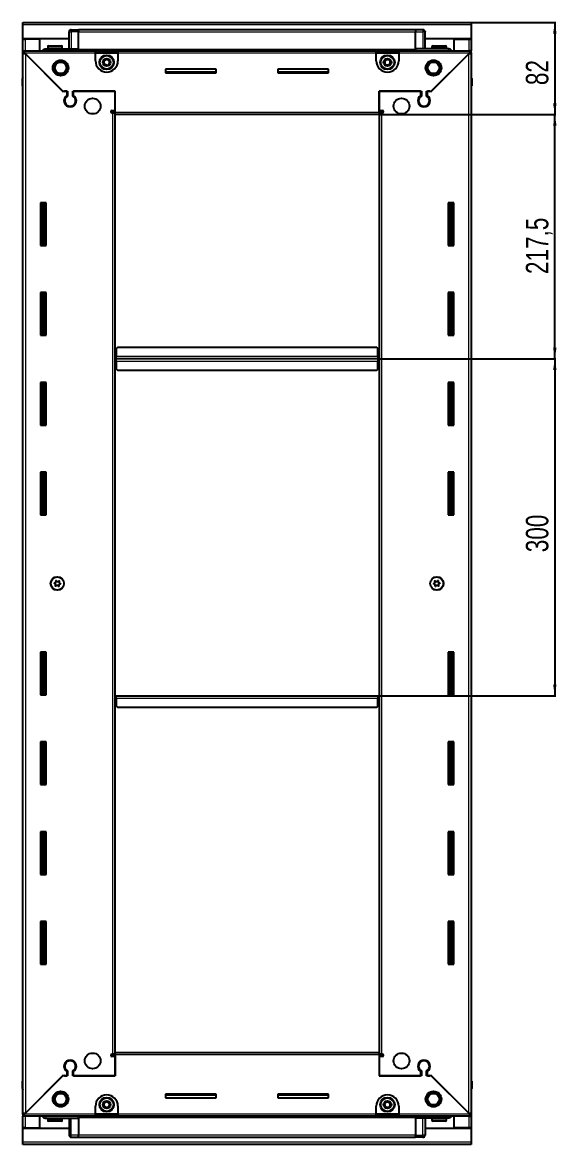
# Model space of a CAD drawing. Header units: millimetres. Extents: x 964 to 3495, y -1259 to 1339.
# Drawn here: x 3019 to 3495, y 194 to 1193 of the extents above; entities that cross this region are included whole.
import ezdxf

# ---------------------------------------------------------------- set-up
doc = ezdxf.new("R2010")
doc.units = ezdxf.units.MM
doc.layers.add('FORMAT', color=7, linetype='Continuous')
doc.styles.add('SLDTEXTSTYLE0', font='TXT', dxfattribs={"width": 0.75})
doc.dimstyles.new('SLDDIMSTYLE0', dxfattribs={"dimtxt": 20, "dimasz": 10, "dimexe": 0, "dimexo": 0.0625, "dimgap": 5, "dimtad": 2, "dimdec": 1, "dimrnd": 1e-09, "dimzin": 12, "dimdsep": 46, "dimtxsty": 'SLDTEXTSTYLE0', "dimsah": 1, "dimcen": 0.09, "dimadec": 0, "dimazin": 3, "dimtfac": 1, "dimtofl": 0, "dimtmove": 0, "dimatfit": 3, "dimfxl": 0, "dimfrac": 2, "dimtolj": 1, "dimtzin": 12, "dimarcsym": 0})

# ---------------------------------------------------------------- blocks, each defined once
blk = doc.blocks.new('_D_6')
at = {"layer": 'FORMAT'}
for p, q in [((3418.5, 1193.07), (3494, 1193.07)), ((3493, 1193.07), (3493, 1111.07)), ((3336.5, 1111.07), (3494, 1111.07))]:
    blk.add_line(p, q, dxfattribs=at)
for points in [[(3493, 1193.07), (3491.46, 1183.07), (3494.53, 1183.07)], [(3493, 1111.07), (3494.53, 1121.07), (3491.46, 1121.07)]]:
    blk.add_solid(points, dxfattribs=at)
at = {"layer": 'FORMAT', "insert": (3467.21, 1137.29), "char_height": 20, "attachment_point": 1, "rotation": 90, "style": 'SLDTEXTSTYLE0'}
blk.add_mtext('82', dxfattribs=at)
blk = doc.blocks.new('_D_7')
at = {"layer": 'FORMAT'}
for p, q in [((3336.5, 1111.07), (3494, 1111.07)), ((3493, 893.57), (3493, 1111.07)), ((3335.5, 893.57), (3494, 893.57))]:
    blk.add_line(p, q, dxfattribs=at)
for points in [[(3493, 1111.07), (3491.46, 1101.07), (3494.53, 1101.07)], [(3493, 893.57), (3494.53, 903.57), (3491.46, 903.57)]]:
    blk.add_solid(points, dxfattribs=at)
at = {"layer": 'FORMAT', "insert": (3467.21, 969.07), "char_height": 20, "attachment_point": 1, "rotation": 90, "style": 'SLDTEXTSTYLE0'}
blk.add_mtext('217,5', dxfattribs=at)
blk = doc.blocks.new('_D_8')
at = {"layer": 'FORMAT'}
for p, q in [((3335.5, 893.57), (3494, 893.57)), ((3493, 893.57), (3493, 593.57)), ((3335.5, 593.57), (3494, 593.57))]:
    blk.add_line(p, q, dxfattribs=at)
for points in [[(3493, 893.57), (3491.46, 883.57), (3494.53, 883.57)], [(3493, 593.57), (3494.53, 603.57), (3491.46, 603.57)]]:
    blk.add_solid(points, dxfattribs=at)
at = {"layer": 'FORMAT', "insert": (3467.21, 721.4), "char_height": 20, "attachment_point": 1, "rotation": 90, "style": 'SLDTEXTSTYLE0'}
blk.add_mtext('300', dxfattribs=at)

msp = doc.modelspace()

# ---------------------------------------------------------------- linework, layer by layer
at = {"color": 7, "linetype": 'Continuous', "lineweight": 25}
for p, q in [((3019.49, 1193.07), (3418.49, 1193.07)), ((3019.49, 1190.97), (3019.49, 1193.07)), ((3019.49, 1178.57), (3019.49, 1190.97)), ((3418.49, 1193.07), (3418.49, 1190.97)), ((3418.49, 1190.97), (3418.49, 1178.57)), ((3060.49, 1169.57), (3060.49, 1184.57)), ((3061.17, 1186.07), (3061.17, 1186.07)), ((3062.49, 1186.57), (3068.99, 1186.57)), ((3062.49, 1186.57), (3068.99, 1186.57)), ((3068.99, 1186.57), (3068.99, 1186.57)), ((3068.99, 1186.57), (3068.99, 1186.57)), ((3068.99, 1186.57), (3068.99, 1184.57)), ((3368.99, 1186.42), (3068.99, 1186.42)), ((3068.99, 1169.57), (3068.99, 1184.57)), ((3368.99, 1186.57), (3368.99, 1186.57)), ((3375.49, 1186.57), (3368.99, 1186.57)), ((3375.49, 1186.57), (3368.99, 1186.57)), ((3368.99, 1186.57), (3368.99, 1184.57)), ((3368.99, 1169.57), (3368.99, 1184.57)), ((3377.49, 1184.57), (3377.49, 1184.57)), ((3377.49, 1169.57), (3377.49, 1184.57)), ((3060.49, 1178.57), (3019.49, 1178.57)), ((3019.49, 1178.07), (3019.49, 1178.57)), ((3019.49, 1167.82), (3019.49, 1178.07)), ((3019.49, 1178.07), (3021.59, 1178.07)), ((3020.99, 1178.07), (3020.99, 1178.57)), ((3034.49, 1178.07), (3021.59, 1178.07)), ((3034.49, 1167.82), (3034.49, 1178.07)), ((3039.99, 1169.57), (3068.99, 1169.57)), ((3041.49, 1171.47), (3041.49, 1169.57)), ((3042.29, 1172.27), (3053.69, 1172.27)), ((3054.49, 1169.57), (3054.49, 1171.47)), ((3068.99, 1169.57), (3068.99, 1169.07)), ((3397.99, 1169.57), (3368.99, 1169.57)), ((3368.99, 1169.57), (3368.99, 1169.07)), ((3418.49, 1178.57), (3377.49, 1178.57)), ((3383.49, 1171.47), (3383.49, 1169.57)), ((3384.29, 1172.27), (3395.69, 1172.27)), ((3396.49, 1169.57), (3396.49, 1171.47)), ((3403.49, 1178.07), (3416.39, 1178.07)), ((3403.49, 1167.82), (3403.49, 1178.07)), ((3416.39, 1178.07), (3418.49, 1178.07)), ((3416.99, 1178.07), (3416.99, 1178.57)), ((3418.49, 1178.07), (3418.49, 1178.57)), ((3418.49, 1178.07), (3418.49, 1167.82)), ((3019.49, 1166.32), (3019.49, 1167.82)), ((3019.49, 1167.82), (3020.49, 1167.82)), ((3019.49, 1165.82), (3019.49, 1166.32)), ((3019.49, 1166.32), (3020.49, 1166.32)), ((3019.49, 221.32), (3019.49, 1165.82)), ((3020.99, 1165.82), (3019.49, 1165.82)), ((3020.49, 1167.82), (3083.99, 1167.82)), ((3020.49, 1166.32), (3020.49, 1167.82)), ((3021.09, 1165.72), (3054.99, 1131.82)), ((3055.69, 1131.12), (3021.59, 1165.22)), ((3068.99, 1168.42), (3368.99, 1168.42)), ((3083.99, 1165.72), (3083.99, 1167.82)), ((3083.99, 1167.82), (3103.99, 1167.82)), ((3083.99, 1166.32), (3103.99, 1166.32)), ((3083.99, 1158.82), (3083.99, 1165.72)), ((3103.99, 1167.82), (3333.99, 1167.82)), ((3103.99, 1167.82), (3103.99, 1165.72)), ((3103.99, 1165.72), (3103.99, 1158.82)), ((3333.99, 1165.72), (3333.99, 1167.82)), ((3333.99, 1167.82), (3353.99, 1167.82)), ((3333.99, 1166.32), (3353.99, 1166.32)), ((3333.99, 1158.82), (3333.99, 1165.72)), ((3353.99, 1167.82), (3417.49, 1167.82)), ((3353.99, 1167.82), (3353.99, 1165.72)), ((3353.99, 1165.72), (3353.99, 1158.82)), ((3416.39, 1165.22), (3382.29, 1131.12)), ((3382.99, 1131.82), (3416.89, 1165.72)), ((3416.99, 1165.82), (3418.49, 1165.82)), ((3417.49, 1166.32), (3417.49, 1167.82)), ((3417.49, 1167.82), (3418.49, 1167.82)), ((3417.49, 1166.32), (3418.49, 1166.32)), ((3418.49, 1166.32), (3418.49, 1167.82)), ((3418.49, 1166.32), (3418.49, 1165.82)), ((3418.49, 1165.82), (3418.49, 221.32)), ((3191.49, 1151.57), (3146.49, 1151.57)), ((3146.49, 1151.57), (3146.49, 1148.07)), ((3191.49, 1148.07), (3191.49, 1151.57)), ((3291.49, 1151.57), (3246.49, 1151.57)), ((3246.49, 1151.57), (3246.49, 1148.07)), ((3291.49, 1148.07), (3291.49, 1151.57)), ((3018.99, 1143.07), (3018.99, 1136.57)), ((3018.99, 1136.57), (3018.99, 1143.07)), ((3191.49, 1148.82), (3146.49, 1148.82)), ((3146.49, 1148.07), (3191.49, 1148.07)), ((3291.49, 1148.82), (3246.49, 1148.82)), ((3246.49, 1148.07), (3291.49, 1148.07)), ((3418.5, 1144.39), (3418.5, 1144.39)), ((3418.99, 1136.57), (3418.99, 1143.07)), ((3419, 1143.07), (3419, 1136.57)), ((3018.99, 1136.57), (3018.99, 1136.57)), ((3019.49, 1136.57), (3018.99, 1136.57)), ((3019.14, 1136.57), (3019.14, 250.57)), ((3054.99, 1131.82), (3059.19, 1131.82)), ((3056.39, 1131.82), (3055.69, 1131.12)), ((3058.49, 1131.82), (3056.39, 1131.82)), ((3058.49, 1131.82), (3058.49, 1127.93)), ((3059.19, 1131.82), (3059.19, 1127.53)), ((3063.79, 1131.82), (3101.49, 1131.82)), ((3063.79, 1127.53), (3063.79, 1131.82)), ((3064.49, 1127.93), (3064.49, 1131.82)), ((3101.49, 1131.82), (3064.49, 1131.82)), ((3101.49, 1113.17), (3101.49, 1131.82)), ((3101.49, 1114.57), (3101.49, 1131.82)), ((3336.49, 1131.82), (3374.19, 1131.82)), ((3336.49, 1113.17), (3336.49, 1131.82)), ((3336.49, 1131.82), (3336.49, 1114.57)), ((3373.49, 1131.82), (3336.49, 1131.82)), ((3373.49, 1131.82), (3373.49, 1127.93)), ((3374.19, 1131.82), (3374.19, 1127.53)), ((3378.79, 1131.82), (3382.99, 1131.82)), ((3378.79, 1127.53), (3378.79, 1131.82)), ((3381.59, 1131.82), (3379.49, 1131.82)), ((3379.49, 1127.93), (3379.49, 1131.82)), ((3382.29, 1131.12), (3381.59, 1131.82)), ((3418.49, 1136.57), (3418.99, 1136.57)), ((3418.84, 250.57), (3418.84, 1136.57)), ((3419, 1136.57), (3418.99, 1136.57)), ((3418.99, 1136.57), (3418.99, 1136.57)), ((3059.49, 1118.96), (3059.49, 1118.2)), ((3378.49, 1118.96), (3378.49, 1118.2)), ((3098.64, 1114.57), (3101.49, 1114.57)), ((3099.39, 1112.57), (3098.64, 1112.57)), ((3099.39, 1112.57), (3101.49, 1112.57)), ((3101.49, 1113.57), (3099.49, 1113.57)), ((3099.49, 1113.57), (3099.49, 1112.57)), ((3101.49, 1111.07), (3101.49, 1113.17)), ((3336.49, 1111.07), (3101.49, 1111.07)), ((3101.49, 276.07), (3101.49, 1111.07)), ((3336.49, 1114.57), (3339.34, 1114.57)), ((3338.49, 1113.57), (3336.49, 1113.57)), ((3336.49, 1113.17), (3336.49, 1111.07)), ((3336.49, 1112.57), (3338.59, 1112.57)), ((3336.49, 1111.07), (3336.49, 276.07)), ((3338.49, 1112.57), (3338.49, 1113.57)), ((3339.34, 1112.57), (3338.59, 1112.57)), ((3039.99, 1032.57), (3034.99, 1032.57)), ((3034.99, 1032.57), (3034.99, 994.57)), ((3037.14, 994.57), (3037.14, 1032.57)), ((3038.94, 994.57), (3038.94, 1032.57)), ((3038.97, 994.57), (3038.97, 1032.57)), ((3039.99, 994.57), (3039.99, 1032.57)), ((3397.99, 1032.57), (3397.99, 994.57)), ((3402.99, 1032.57), (3397.99, 1032.57)), ((3399.02, 1032.57), (3399.02, 994.57)), ((3399.05, 1032.57), (3399.05, 994.57)), ((3400.84, 1032.57), (3400.84, 994.57)), ((3402.99, 994.57), (3402.99, 1032.57)), ((3034.99, 994.57), (3039.99, 994.57)), ((3397.99, 994.57), (3402.99, 994.57)), ((3039.99, 952.57), (3034.99, 952.57)), ((3034.99, 952.57), (3034.99, 914.57)), ((3037.14, 914.57), (3037.14, 952.57)), ((3038.94, 914.57), (3038.94, 952.57)), ((3038.97, 914.57), (3038.97, 952.57)), ((3039.99, 914.57), (3039.99, 952.57)), ((3397.99, 952.57), (3397.99, 914.57)), ((3402.99, 952.57), (3397.99, 952.57)), ((3399.02, 952.57), (3399.02, 914.57)), ((3399.05, 952.57), (3399.05, 914.57)), ((3400.84, 952.57), (3400.84, 914.57)), ((3402.99, 914.57), (3402.99, 952.57)), ((3034.99, 914.57), (3039.99, 914.57)), ((3397.99, 914.57), (3402.99, 914.57)), ((3103.49, 903.57), (3102.49, 902.57)), ((3102.49, 902.57), (3102.49, 895.67)), ((3334.49, 903.57), (3103.49, 903.57)), ((3335.49, 902.57), (3334.49, 903.57)), ((3335.49, 895.67), (3335.49, 902.57)), ((3102.24, 893.57), (3101.49, 893.57)), ((3102.49, 896.42), (3102.24, 896.42)), ((3102.24, 896.42), (3102.24, 893.57)), ((3102.24, 893.57), (3102.24, 890.72)), ((3102.24, 890.72), (3102.49, 890.72)), ((3102.49, 893.57), (3102.49, 895.67)), ((3102.49, 891.47), (3102.49, 893.57)), ((3335.49, 893.57), (3102.49, 893.57)), ((3102.49, 891.47), (3102.49, 884.57)), ((3335.74, 896.42), (3335.49, 896.42)), ((3335.49, 895.67), (3335.49, 893.57)), ((3335.49, 893.57), (3335.49, 891.47)), ((3335.49, 884.57), (3335.49, 891.47)), ((3335.49, 890.72), (3335.74, 890.72)), ((3335.74, 893.57), (3335.74, 896.42)), ((3335.74, 890.72), (3335.74, 893.57)), ((3336.49, 893.57), (3335.74, 893.57)), ((3102.49, 884.57), (3103.49, 883.57)), ((3103.49, 883.57), (3334.49, 883.57)), ((3334.49, 883.57), (3335.49, 884.57)), ((3039.99, 872.57), (3034.99, 872.57)), ((3034.99, 872.57), (3034.99, 834.57)), ((3037.14, 834.57), (3037.14, 872.57)), ((3038.94, 834.57), (3038.94, 872.57)), ((3038.97, 834.57), (3038.97, 872.57)), ((3039.99, 834.57), (3039.99, 872.57)), ((3397.99, 872.57), (3397.99, 834.57)), ((3402.99, 872.57), (3397.99, 872.57)), ((3399.02, 872.57), (3399.02, 834.57)), ((3399.05, 872.57), (3399.05, 834.57)), ((3400.84, 872.57), (3400.84, 834.57)), ((3402.99, 834.57), (3402.99, 872.57)), ((3034.99, 834.57), (3039.99, 834.57)), ((3397.99, 834.57), (3402.99, 834.57)), ((3039.99, 792.57), (3034.99, 792.57)), ((3034.99, 792.57), (3034.99, 754.57)), ((3037.14, 754.57), (3037.14, 792.57)), ((3038.94, 754.57), (3038.94, 792.57)), ((3038.97, 754.57), (3038.97, 792.57)), ((3039.99, 754.57), (3039.99, 792.57)), ((3397.99, 792.57), (3397.99, 754.57)), ((3402.99, 792.57), (3397.99, 792.57)), ((3399.02, 792.57), (3399.02, 754.57)), ((3399.05, 792.57), (3399.05, 754.57)), ((3400.84, 792.57), (3400.84, 754.57)), ((3402.99, 754.57), (3402.99, 792.57)), ((3034.99, 754.57), (3039.99, 754.57)), ((3397.99, 754.57), (3402.99, 754.57)), ((3039.99, 632.57), (3034.99, 632.57)), ((3034.99, 632.57), (3034.99, 594.57)), ((3037.14, 594.57), (3037.14, 632.57)), ((3038.94, 594.57), (3038.94, 632.57)), ((3038.97, 594.57), (3038.97, 632.57)), ((3039.99, 594.57), (3039.99, 632.57)), ((3397.99, 632.57), (3397.99, 594.57)), ((3402.99, 632.57), (3397.99, 632.57)), ((3399.02, 632.57), (3399.02, 594.57)), ((3399.05, 632.57), (3399.05, 594.57)), ((3400.84, 632.57), (3400.84, 594.57)), ((3402.99, 594.57), (3402.99, 632.57)), ((3034.99, 594.57), (3039.99, 594.57)), ((3101.49, 593.57), (3102.24, 593.57)), ((3102.24, 593.57), (3102.24, 590.72)), ((3102.24, 590.72), (3102.49, 590.72)), ((3102.49, 591.47), (3102.49, 593.57)), ((3102.49, 593.57), (3335.49, 593.57)), ((3102.49, 591.47), (3102.49, 584.57)), ((3335.49, 593.57), (3335.49, 591.47)), ((3335.49, 584.57), (3335.49, 591.47)), ((3335.49, 590.72), (3335.74, 590.72)), ((3335.74, 590.72), (3335.74, 593.57)), ((3335.74, 593.57), (3336.49, 593.57)), ((3397.99, 594.57), (3402.99, 594.57)), ((3102.49, 584.57), (3103.49, 583.57)), ((3103.49, 583.57), (3334.49, 583.57)), ((3334.49, 583.57), (3335.49, 584.57)), ((3039.99, 552.57), (3034.99, 552.57)), ((3034.99, 552.57), (3034.99, 514.57)), ((3037.14, 514.57), (3037.14, 552.57)), ((3038.94, 514.57), (3038.94, 552.57)), ((3038.97, 514.57), (3038.97, 552.57)), ((3039.99, 514.57), (3039.99, 552.57)), ((3397.99, 552.57), (3397.99, 514.57)), ((3402.99, 552.57), (3397.99, 552.57)), ((3399.02, 552.57), (3399.02, 514.57)), ((3399.05, 552.57), (3399.05, 514.57)), ((3400.84, 552.57), (3400.84, 514.57)), ((3402.99, 514.57), (3402.99, 552.57)), ((3034.99, 514.57), (3039.99, 514.57)), ((3397.99, 514.57), (3402.99, 514.57)), ((3039.99, 472.57), (3034.99, 472.57)), ((3034.99, 472.57), (3034.99, 434.57)), ((3037.14, 434.57), (3037.14, 472.57)), ((3038.94, 434.57), (3038.94, 472.57)), ((3038.97, 434.57), (3038.97, 472.57)), ((3039.99, 434.57), (3039.99, 472.57)), ((3397.99, 472.57), (3397.99, 434.57)), ((3402.99, 472.57), (3397.99, 472.57)), ((3399.02, 472.57), (3399.02, 434.57)), ((3399.05, 472.57), (3399.05, 434.57)), ((3400.84, 472.57), (3400.84, 434.57)), ((3402.99, 434.57), (3402.99, 472.57)), ((3034.99, 434.57), (3039.99, 434.57)), ((3397.99, 434.57), (3402.99, 434.57)), ((3039.99, 392.57), (3034.99, 392.57)), ((3034.99, 392.57), (3034.99, 354.57)), ((3037.14, 354.57), (3037.14, 392.57)), ((3038.94, 354.57), (3038.94, 392.57)), ((3038.97, 354.57), (3038.97, 392.57)), ((3039.99, 354.57), (3039.99, 392.57)), ((3397.99, 392.57), (3397.99, 354.57)), ((3402.99, 392.57), (3397.99, 392.57)), ((3399.02, 392.57), (3399.02, 354.57)), ((3399.05, 392.57), (3399.05, 354.57)), ((3400.84, 392.57), (3400.84, 354.57)), ((3402.99, 354.57), (3402.99, 392.57)), ((3034.99, 354.57), (3039.99, 354.57)), ((3397.99, 354.57), (3402.99, 354.57)), ((3098.64, 274.57), (3099.39, 274.57)), ((3101.49, 272.57), (3098.64, 272.57)), ((3101.49, 274.57), (3099.39, 274.57)), ((3099.49, 274.57), (3099.49, 273.57)), ((3099.49, 273.57), (3101.49, 273.57)), ((3101.49, 273.97), (3101.49, 276.07)), ((3101.49, 276.07), (3336.49, 276.07)), ((3101.49, 273.97), (3101.49, 255.32)), ((3101.49, 255.32), (3101.49, 272.57)), ((3336.49, 276.07), (3336.49, 273.97)), ((3338.59, 274.57), (3336.49, 274.57)), ((3336.49, 273.97), (3336.49, 255.32)), ((3336.49, 273.57), (3338.49, 273.57)), ((3336.49, 272.57), (3336.49, 255.32)), ((3339.34, 272.57), (3336.49, 272.57)), ((3338.49, 273.57), (3338.49, 274.57)), ((3338.59, 274.57), (3339.34, 274.57)), ((3059.49, 268.94), (3059.49, 268.18)), ((3378.49, 268.94), (3378.49, 268.18)), ((3018.99, 244.07), (3018.99, 250.57)), ((3018.99, 250.57), (3018.99, 250.57)), ((3018.99, 250.57), (3018.99, 250.57)), ((3018.99, 250.57), (3018.99, 244.07)), ((3019.49, 250.57), (3018.99, 250.57)), ((3054.99, 255.32), (3021.09, 221.42)), ((3021.59, 221.92), (3055.69, 256.02)), ((3059.19, 255.32), (3054.99, 255.32)), ((3055.69, 256.02), (3056.39, 255.32)), ((3056.39, 255.32), (3058.49, 255.32)), ((3058.49, 259.21), (3058.49, 255.32)), ((3059.19, 259.61), (3059.19, 255.32)), ((3063.79, 255.32), (3063.79, 259.61)), ((3101.49, 255.32), (3063.79, 255.32)), ((3064.49, 255.32), (3064.49, 259.21)), ((3064.49, 255.32), (3101.49, 255.32)), ((3374.19, 255.32), (3336.49, 255.32)), ((3336.49, 255.32), (3373.49, 255.32)), ((3373.49, 259.21), (3373.49, 255.32)), ((3374.19, 259.61), (3374.19, 255.32)), ((3378.79, 255.32), (3378.79, 259.61)), ((3382.99, 255.32), (3378.79, 255.32)), ((3379.49, 255.32), (3379.49, 259.21)), ((3379.49, 255.32), (3381.59, 255.32)), ((3381.59, 255.32), (3382.29, 256.02)), ((3382.29, 256.02), (3416.39, 221.92)), ((3416.89, 221.42), (3382.99, 255.32)), ((3418.49, 250.57), (3418.99, 250.57)), ((3419, 250.57), (3418.99, 250.57)), ((3418.99, 250.57), (3418.99, 244.07)), ((3419, 244.07), (3419, 250.57)), ((3019.49, 242.75), (3019.49, 242.75)), ((3191.49, 239.07), (3146.49, 239.07)), ((3146.49, 239.07), (3146.49, 235.57)), ((3146.49, 238.32), (3191.49, 238.32)), ((3146.49, 235.57), (3191.49, 235.57)), ((3191.49, 235.57), (3191.49, 239.07)), ((3291.49, 239.07), (3246.49, 239.07)), ((3246.49, 239.07), (3246.49, 235.57)), ((3246.49, 238.32), (3291.49, 238.32)), ((3246.49, 235.57), (3291.49, 235.57)), ((3291.49, 235.57), (3291.49, 239.07)), ((3019.49, 220.82), (3019.49, 221.32)), ((3020.99, 221.32), (3019.49, 221.32)), ((3019.49, 220.82), (3019.49, 219.32)), ((3020.49, 220.82), (3019.49, 220.82)), ((3020.49, 220.82), (3020.49, 219.32)), ((3083.99, 221.42), (3083.99, 228.32)), ((3083.99, 219.32), (3083.99, 221.42)), ((3103.99, 220.82), (3083.99, 220.82)), ((3103.99, 228.32), (3103.99, 221.42)), ((3103.99, 221.42), (3103.99, 219.32)), ((3333.99, 221.42), (3333.99, 228.32)), ((3333.99, 219.32), (3333.99, 221.42)), ((3353.99, 220.82), (3333.99, 220.82)), ((3353.99, 228.32), (3353.99, 221.42)), ((3353.99, 221.42), (3353.99, 219.32)), ((3416.99, 221.32), (3418.49, 221.32)), ((3417.49, 220.82), (3417.49, 219.32)), ((3418.49, 220.82), (3417.49, 220.82)), ((3418.49, 221.32), (3418.49, 220.82)), ((3418.49, 220.82), (3418.49, 219.32)), ((3019.49, 209.07), (3019.49, 219.32)), ((3020.49, 219.32), (3019.49, 219.32)), ((3083.99, 219.32), (3020.49, 219.32)), ((3034.49, 209.07), (3034.49, 219.32)), ((3039.99, 217.57), (3068.99, 217.57)), ((3041.49, 217.57), (3041.49, 215.67)), ((3046.07, 214.87), (3042.29, 214.87)), ((3053.69, 214.87), (3046.07, 214.87)), ((3054.49, 215.67), (3054.49, 217.57)), ((3060.49, 217.57), (3060.49, 202.57)), ((3368.99, 218.72), (3068.99, 218.72)), ((3068.99, 217.57), (3068.99, 218.07)), ((3068.99, 217.57), (3068.99, 202.57)), ((3103.99, 219.32), (3083.99, 219.32)), ((3333.99, 219.32), (3103.99, 219.32)), ((3353.99, 219.32), (3333.99, 219.32)), ((3417.49, 219.32), (3353.99, 219.32)), ((3368.99, 217.57), (3368.99, 218.07)), ((3397.99, 217.57), (3368.99, 217.57)), ((3368.99, 217.57), (3368.99, 202.57)), ((3377.49, 217.57), (3377.49, 202.57)), ((3383.49, 217.57), (3383.49, 215.67)), ((3391.29, 214.87), (3384.29, 214.87)), ((3395.69, 214.87), (3391.29, 214.87)), ((3396.49, 215.67), (3396.49, 217.57)), ((3403.49, 209.07), (3403.49, 219.32)), ((3418.49, 219.32), (3417.49, 219.32)), ((3418.49, 219.32), (3418.49, 209.07)), ((3021.59, 209.07), (3019.49, 209.07)), ((3019.49, 208.57), (3019.49, 209.07)), ((3019.49, 196.17), (3019.49, 208.57)), ((3019.49, 208.57), (3060.49, 208.57)), ((3020.99, 208.57), (3020.99, 209.07)), ((3021.59, 209.07), (3034.49, 209.07)), ((3060.49, 202.57), (3060.49, 202.57)), ((3062.49, 200.57), (3068.99, 200.57)), ((3062.49, 200.57), (3068.99, 200.57)), ((3068.99, 200.57), (3068.99, 202.57)), ((3068.99, 200.72), (3368.99, 200.72)), ((3068.99, 200.57), (3068.99, 200.57)), ((3368.99, 200.57), (3368.99, 202.57)), ((3375.49, 200.57), (3368.99, 200.57)), ((3368.99, 200.57), (3368.99, 200.57)), ((3368.99, 200.57), (3369, 200.57)), ((3375.49, 200.57), (3368.99, 200.57)), ((3376.82, 201.07), (3376.82, 201.07)), ((3377.49, 208.57), (3418.49, 208.57)), ((3416.39, 209.07), (3403.49, 209.07)), ((3418.49, 209.07), (3416.39, 209.07)), ((3416.99, 208.57), (3416.99, 209.07)), ((3418.49, 208.57), (3418.49, 209.07)), ((3418.49, 208.57), (3418.49, 196.17)), ((3019.49, 194.07), (3019.49, 196.17)), ((3418.49, 194.07), (3019.49, 194.07)), ((3418.49, 196.17), (3418.49, 194.07))]:
    msp.add_line(p, q, dxfattribs=at)
at = {"color": 8, "linetype": 'Continuous', "lineweight": 18}
for p, q in [((3418.49, 1190.97), (3019.49, 1190.97)), ((3060.49, 1184.57), (3062.49, 1184.57)), ((3062.49, 1186.57), (3062.49, 1184.57)), ((3062.49, 1184.57), (3062.49, 1169.57)), ((3068.99, 1184.57), (3062.49, 1184.57)), ((3368.99, 1184.42), (3068.99, 1184.42)), ((3368.99, 1184.57), (3375.49, 1184.57)), ((3375.49, 1186.57), (3375.49, 1184.57)), ((3377.49, 1184.57), (3375.49, 1184.57)), ((3375.49, 1184.57), (3375.49, 1169.57)), ((3021.59, 1178.07), (3021.59, 1178.57)), ((3021.59, 1167.82), (3021.59, 1178.07)), ((3041.49, 1171.47), (3054.49, 1171.47)), ((3368.99, 1169.07), (3068.99, 1169.07)), ((3383.49, 1171.47), (3396.49, 1171.47)), ((3416.39, 1178.57), (3416.39, 1178.07)), ((3416.39, 1178.07), (3416.39, 1167.82)), ((3083.99, 1165.72), (3021.09, 1165.72)), ((3021.59, 1165.22), (3021.59, 221.92)), ((3368.99, 1167.84), (3068.99, 1167.84)), ((3083.99, 1165.72), (3103.99, 1165.72)), ((3333.99, 1165.72), (3103.99, 1165.72)), ((3333.99, 1165.72), (3353.99, 1165.72)), ((3416.89, 1165.72), (3353.99, 1165.72)), ((3416.39, 221.92), (3416.39, 1165.22)), ((3019.49, 1143.07), (3018.99, 1143.07)), ((3418.49, 1143.07), (3418.99, 1143.07)), ((3099.39, 274.57), (3099.39, 1112.57)), ((3101.49, 1113.17), (3336.49, 1113.17)), ((3338.59, 1112.57), (3338.59, 274.57)), ((3036.49, 1032.57), (3036.49, 994.57)), ((3037.73, 1032.57), (3037.73, 994.57)), ((3400.26, 994.57), (3400.26, 1032.57)), ((3401.49, 994.57), (3401.49, 1032.57)), ((3036.49, 952.57), (3036.49, 914.57)), ((3037.73, 952.57), (3037.73, 914.57)), ((3400.26, 914.57), (3400.26, 952.57)), ((3401.49, 914.57), (3401.49, 952.57)), ((3335.49, 895.67), (3102.49, 895.67)), ((3102.49, 891.47), (3335.49, 891.47)), ((3036.49, 872.57), (3036.49, 834.57)), ((3037.73, 872.57), (3037.73, 834.57)), ((3400.26, 834.57), (3400.26, 872.57)), ((3401.49, 834.57), (3401.49, 872.57)), ((3036.49, 792.57), (3036.49, 754.57)), ((3037.73, 792.57), (3037.73, 754.57)), ((3400.26, 754.57), (3400.26, 792.57)), ((3401.49, 754.57), (3401.49, 792.57)), ((3036.49, 632.57), (3036.49, 594.57)), ((3037.73, 632.57), (3037.73, 594.57)), ((3400.26, 594.57), (3400.26, 632.57)), ((3401.49, 594.57), (3401.49, 632.57)), ((3102.49, 591.47), (3335.49, 591.47)), ((3036.49, 552.57), (3036.49, 514.57)), ((3037.73, 552.57), (3037.73, 514.57)), ((3400.26, 514.57), (3400.26, 552.57)), ((3401.49, 514.57), (3401.49, 552.57)), ((3036.49, 472.57), (3036.49, 434.57)), ((3037.73, 472.57), (3037.73, 434.57)), ((3400.26, 434.57), (3400.26, 472.57)), ((3401.49, 434.57), (3401.49, 472.57)), ((3036.49, 392.57), (3036.49, 354.57)), ((3037.73, 392.57), (3037.73, 354.57)), ((3400.26, 354.57), (3400.26, 392.57)), ((3401.49, 354.57), (3401.49, 392.57)), ((3336.49, 273.97), (3101.49, 273.97)), ((3019.49, 244.07), (3018.99, 244.07)), ((3418.49, 244.07), (3418.99, 244.07)), ((3021.09, 221.42), (3083.99, 221.42)), ((3103.99, 221.42), (3083.99, 221.42)), ((3103.99, 221.42), (3333.99, 221.42)), ((3353.99, 221.42), (3333.99, 221.42)), ((3353.99, 221.42), (3416.89, 221.42)), ((3021.59, 209.07), (3021.59, 219.32)), ((3045.8, 215.67), (3041.49, 215.67)), ((3054.49, 215.67), (3045.8, 215.67)), ((3062.49, 202.57), (3062.49, 217.57)), ((3068.99, 219.31), (3368.99, 219.31)), ((3068.99, 218.07), (3368.99, 218.07)), ((3375.49, 202.57), (3375.49, 217.57)), ((3391.47, 215.67), (3383.49, 215.67)), ((3396.49, 215.67), (3391.47, 215.67)), ((3416.39, 219.32), (3416.39, 209.07)), ((3021.59, 208.57), (3021.59, 209.07)), ((3060.49, 202.57), (3062.49, 202.57)), ((3062.49, 200.57), (3062.49, 202.57)), ((3068.99, 202.57), (3062.49, 202.57)), ((3068.99, 202.72), (3368.99, 202.72)), ((3368.99, 202.57), (3375.49, 202.57)), ((3377.49, 202.57), (3375.49, 202.57)), ((3375.49, 200.57), (3375.49, 202.57)), ((3416.39, 209.07), (3416.39, 208.57)), ((3418.49, 196.17), (3019.49, 196.17))]:
    msp.add_line(p, q, dxfattribs=at)
at = {"color": 7, "linetype": 'Continuous', "lineweight": 25, "flags": 128}
msp.add_lwpolyline([(3377.35, 1185.32), (3377.46, 1184.96), (3377.49, 1184.57)], dxfattribs=at)
at = {"color": 7, "linetype": 'Continuous', "lineweight": 25}
for centre, radius in [((3052.99, 1152.57), 7), ((3093.99, 1157.57), 6.5), ((3093.99, 1157.57), 3.46), ((3343.99, 1157.57), 6.5), ((3343.99, 1157.57), 3.46), ((3384.99, 1152.57), 7), ((3052.99, 1152.57), 6.03), ((3052.99, 1152.57), 5.1), ((3384.99, 1152.57), 6.02), ((3384.99, 1152.57), 5.1), ((3081.49, 1118.57), 7), ((3356.49, 1118.57), 7), ((3049.99, 693.57), 6), ((3050.14, 693.57), 5.79), ((3387.99, 693.57), 6), ((3387.84, 693.57), 5.79), ((3050.14, 693.57), 1.85), ((3387.84, 693.57), 1.85), ((3081.49, 268.57), 7), ((3356.49, 268.57), 7), ((3052.99, 234.57), 7), ((3052.99, 234.57), 6.03), ((3384.99, 234.57), 7), ((3384.99, 234.57), 6.03), ((3052.99, 234.57), 5.1), ((3093.99, 229.57), 6.5), ((3093.99, 229.57), 3.46), ((3343.99, 229.57), 6.5), ((3343.99, 229.57), 3.46), ((3384.99, 234.57), 5.1)]:
    msp.add_circle(centre, radius, dxfattribs=at)
at = {"color": 8, "linetype": 'Continuous', "lineweight": 18}
for centre in [(3093.99, 1157.57), (3343.99, 1157.57), (3093.99, 229.57), (3343.99, 229.57)]:
    msp.add_circle(centre, 5.7, dxfattribs=at)
at = {"color": 7, "linetype": 'Continuous', "lineweight": 25}
for centre, radius, start, end in [((3062.49, 1184.57), 2, 90, 180), ((3062.49, 1184.57), 2, 131.40962, 180), ((3062.49, 1184.57), 2, 123.94202, 131.40962), ((3062.49, 1184.57), 2, 90, 108.58003), ((3375.49, 1184.57), 2, 0, 90), ((3042.29, 1171.47), 0.8, 90, 180), ((3053.69, 1171.47), 0.8, 0, 90), ((3060.29, 1169.77), 0.2, 270, 0), ((3377.69, 1169.77), 0.2, 180, 270), ((3384.29, 1171.47), 0.8, 90, 180), ((3395.69, 1171.47), 0.8, 0, 90), ((3093.99, 1157.57), 2.5, 134.01559, 194.01559), ((3093.99, 1157.57), 2.5, 74.01559, 134.01559), ((3093.99, 1157.57), 2.5, 14.01559, 74.01559), ((3343.99, 1157.57), 2.5, 100.11158, 160.11158), ((3343.99, 1157.57), 2.5, 40.11158, 100.11158), ((3343.99, 1157.57), 2.5, 340.11158, 40.11158), ((3093.99, 1158.82), 10, 180, 270), ((3093.99, 1157.57), 2.5, 194.01559, 254.01559), ((3093.99, 1157.57), 2.5, 254.01559, 314.01559), ((3093.99, 1158.82), 10, 270, 0), ((3093.99, 1157.57), 2.5, 314.01559, 14.01559), ((3343.99, 1158.82), 10, 180, 270), ((3343.99, 1157.57), 2.5, 160.11158, 220.11158), ((3343.99, 1157.57), 2.5, 220.11158, 280.11158), ((3343.99, 1158.82), 10, 270, 0), ((3343.99, 1157.57), 2.5, 280.11158, 340.11158), ((3020.99, 1143.07), 2, 138.57492, 180), ((3020.99, 1143.07), 2, 138.59038, 180), ((3416.99, 1143.07), 2, 0, 41.40962), ((3417, 1143.07), 2, 33.78451, 41.40962), ((3417, 1143.07), 2, 360, 19.56674), ((3061.49, 1123.32), 5.5, 123.05573, 56.94427), ((3061.49, 1123.32), 4.8, 118.63099, 61.36901), ((3376.49, 1123.32), 5.5, 123.05573, 56.94427), ((3376.49, 1123.32), 4.8, 118.63099, 61.36901), ((3098.64, 1113.57), 1, 90, 270), ((3339.34, 1113.57), 1, 270, 90), ((3098.64, 273.57), 1, 90, 270), ((3339.34, 273.57), 1, 270, 90), ((3061.49, 263.82), 5.5, 303.05573, 236.94427), ((3061.49, 263.82), 4.8, 298.63099, 241.36901), ((3376.49, 263.82), 5.5, 303.05573, 236.94427), ((3376.49, 263.82), 4.8, 298.63099, 241.36901), ((3020.99, 244.07), 2, 180, 198.58003), ((3020.99, 244.07), 2, 180, 221.40962), ((3020.99, 244.07), 2, 213.94202, 221.40962), ((3416.99, 244.07), 2, 318.59038, 0), ((3093.99, 228.32), 10, 90, 180), ((3093.99, 229.57), 2.5, 127.47401, 187.47401), ((3093.99, 229.57), 2.5, 67.47401, 127.47401), ((3093.99, 228.32), 10, 0, 90), ((3093.99, 229.57), 2.5, 7.47401, 67.47401), ((3093.99, 229.57), 2.5, 307.47401, 7.47401), ((3343.99, 228.32), 10, 90, 180), ((3343.99, 229.57), 2.5, 147.04236, 207.04236), ((3343.99, 229.57), 2.5, 87.04236, 147.04236), ((3343.99, 228.32), 10, 0, 90), ((3343.99, 229.57), 2.5, 27.04236, 87.04236), ((3343.99, 229.57), 2.5, 327.04236, 27.04236), ((3093.99, 229.57), 2.5, 187.47401, 247.47401), ((3093.99, 229.57), 2.5, 247.47401, 307.47401), ((3343.99, 229.57), 2.5, 207.04236, 267.04236), ((3343.99, 229.57), 2.5, 267.04236, 327.04236), ((3042.29, 215.67), 0.8, 180, 270), ((3053.69, 215.67), 0.8, 270, 360), ((3060.29, 217.37), 0.2, 0, 90), ((3377.69, 217.37), 0.2, 90, 180), ((3384.29, 215.67), 0.8, 180, 270), ((3395.69, 215.67), 0.8, 270, 360), ((3062.49, 202.57), 2, 180, 270), ((3062.49, 202.57), 2, 180, 270), ((3375.49, 202.57), 2, 270, 0), ((3375.49, 202.57), 2, 270, 311.40962)]:
    msp.add_arc(centre, radius, start, end, dxfattribs=at)
for points, knots in [([(3036.78, 1167.82), (3036.9, 1168.02), (3037.29, 1168.67), (3038.44, 1169.38), (3039.48, 1169.51), (3039.99, 1169.57)], [0, 0, 0, 0, 0.18225, 0.591125, 1, 1, 1, 1]), ([(3068.99, 1169.57), (3068.99, 1169.53), (3068.99, 1169.46), (3068.99, 1168.84), (3068.99, 1168.28), (3068.99, 1167.91), (3068.99, 1167.9)], [0, 0, 0, 0, 0.330266, 0.660532, 0.990799, 1, 1, 1, 1]), ([(3368.99, 1169.57), (3368.99, 1169.53), (3368.99, 1169.46), (3368.99, 1168.84), (3368.99, 1168.28), (3368.99, 1167.91), (3368.99, 1167.9)], [0, 0, 0, 0, 0.330266, 0.660532, 0.990799, 1, 1, 1, 1]), ([(3401.21, 1167.82), (3401.09, 1168.02), (3400.7, 1168.67), (3399.55, 1169.38), (3398.51, 1169.51), (3397.99, 1169.57)], [0, 0, 0, 0, 0.1822499, 0.5911249, 1, 1, 1, 1]), ([(3019.49, 1165.82), (3019.52, 1165.78), (3019.57, 1165.69), (3019.97, 1165.55), (3020.52, 1165.42), (3021.1, 1165.31), (3021.47, 1165.24), (3021.59, 1165.22)], [0, 0, 0, 0, 0.2302553, 0.4485219, 0.6667858, 0.8850496, 1, 1, 1, 1]), ([(3021.09, 1165.72), (3021.05, 1165.97), (3020.96, 1166.47), (3020.83, 1167.11), (3020.69, 1167.57), (3020.58, 1167.79), (3020.52, 1167.81), (3020.49, 1167.82)], [0, 0, 0, 0, 0.2302553, 0.4485219, 0.6667858, 0.8850496, 1, 1, 1, 1]), ([(3091.22, 1158.37), (3091.59, 1158.72), (3092.28, 1159.39), (3092.97, 1160.06), (3093.3, 1160.37)], [0, 0, 0, 0, 0.5346859, 1, 1, 1, 1]), ([(3093.3, 1160.37), (3093.79, 1160.23), (3094.72, 1159.96), (3095.64, 1159.7), (3096.07, 1159.58)], [0, 0, 0, 0, 0.534686, 1, 1, 1, 1]), ([(3096.07, 1159.58), (3096.1, 1159.46), (3096.25, 1158.87), (3096.49, 1157.91), (3096.69, 1157.11), (3096.77, 1156.78)], [0, 0, 0, 0, 0.133125, 0.637099, 1, 1, 1, 1]), ([(3341.15, 1157.06), (3341.2, 1157.18), (3341.4, 1157.74), (3341.74, 1158.68), (3342.02, 1159.45), (3342.13, 1159.78)], [0, 0, 0, 0, 0.133125, 0.637099, 1, 1, 1, 1]), ([(3342.13, 1159.78), (3342.64, 1159.87), (3343.59, 1160.04), (3344.54, 1160.21), (3344.98, 1160.29)], [0, 0, 0, 0, 0.534686, 1, 1, 1, 1]), ([(3344.98, 1160.29), (3345.31, 1159.89), (3345.93, 1159.15), (3346.55, 1158.42), (3346.84, 1158.08)], [0, 0, 0, 0, 0.5346859, 1, 1, 1, 1]), ([(3416.39, 1165.22), (3416.65, 1165.27), (3417.14, 1165.36), (3417.78, 1165.49), (3418.25, 1165.62), (3418.47, 1165.73), (3418.49, 1165.8), (3418.49, 1165.82)], [0, 0, 0, 0, 0.230255, 0.448522, 0.666786, 0.88505, 1, 1, 1, 1]), ([(3417.49, 1167.82), (3417.45, 1167.79), (3417.36, 1167.74), (3417.23, 1167.35), (3417.09, 1166.79), (3416.98, 1166.21), (3416.92, 1165.85), (3416.89, 1165.72)], [0, 0, 0, 0, 0.230255, 0.448522, 0.666786, 0.88505, 1, 1, 1, 1]), ([(3091.92, 1155.57), (3091.84, 1155.9), (3091.64, 1156.7), (3091.39, 1157.66), (3091.25, 1158.24), (3091.22, 1158.37)], [0, 0, 0, 0, 0.362901, 0.866875, 1, 1, 1, 1]), ([(3094.69, 1154.77), (3094.2, 1154.91), (3093.27, 1155.18), (3092.35, 1155.44), (3091.92, 1155.57)], [0, 0, 0, 0, 0.534686, 1, 1, 1, 1]), ([(3096.77, 1156.78), (3096.4, 1156.42), (3095.71, 1155.75), (3095.02, 1155.08), (3094.69, 1154.77)], [0, 0, 0, 0, 0.534686, 1, 1, 1, 1]), ([(3343.01, 1154.86), (3342.68, 1155.25), (3342.06, 1155.99), (3341.44, 1156.72), (3341.15, 1157.06)], [0, 0, 0, 0, 0.534686, 1, 1, 1, 1]), ([(3345.85, 1155.36), (3345.35, 1155.27), (3344.4, 1155.1), (3343.45, 1154.93), (3343.01, 1154.86)], [0, 0, 0, 0, 0.534686, 1, 1, 1, 1]), ([(3346.84, 1158.08), (3346.72, 1157.75), (3346.44, 1156.98), (3346.1, 1156.04), (3345.9, 1155.48), (3345.85, 1155.36)], [0, 0, 0, 0, 0.3629006, 0.8668753, 1, 1, 1, 1]), ([(3051.78, 695.84), (3051.77, 695.85), (3051.75, 695.86), (3051.69, 695.86), (3051.55, 695.82), (3051.2, 695.64), (3050.72, 695.4), (3050.09, 695.44), (3049.65, 695.71), (3049.34, 695.96), (3049.15, 696.1), (3049.06, 696.13), (3049.02, 696.13), (3048.99, 696.12), (3048.96, 696.1), (3048.93, 696.04), (3048.88, 695.77), (3048.88, 695.3), (3048.7, 694.61), (3048.1, 694.22), (3047.66, 694.07), (3047.42, 693.94), (3047.37, 693.89), (3047.36, 693.86), (3047.36, 693.83), (3047.37, 693.8), (3047.4, 693.76), (3047.45, 693.7), (3047.64, 693.57), (3047.96, 693.36), (3048.35, 693.03), (3048.59, 692.45), (3048.51, 691.91), (3048.46, 691.52), (3048.46, 691.37), (3048.49, 691.32), (3048.51, 691.3), (3048.54, 691.28), (3048.6, 691.28), (3048.74, 691.33), (3049.09, 691.5), (3049.57, 691.74), (3050.2, 691.7), (3050.64, 691.43), (3050.95, 691.19), (3051.14, 691.05), (3051.23, 691.01), (3051.27, 691.01), (3051.3, 691.02), (3051.33, 691.04), (3051.36, 691.1), (3051.41, 691.37), (3051.41, 691.84), (3051.59, 692.53), (3052.18, 692.92), (3052.63, 693.07), (3052.87, 693.2), (3052.92, 693.25), (3052.93, 693.28), (3052.93, 693.31), (3052.92, 693.35), (3052.89, 693.38), (3052.84, 693.44), (3052.65, 693.57), (3052.33, 693.78), (3051.93, 694.11), (3051.7, 694.7), (3051.78, 695.23), (3051.83, 695.62), (3051.82, 695.77), (3051.8, 695.82), (3051.79, 695.84), (3051.78, 695.84)], [0, 0, 0, 0, 0.002009, 0.00442, 0.009365, 0.025528, 0.067705, 0.095786, 0.124646, 0.150342, 0.160519, 0.163394, 0.165697, 0.167245, 0.168874, 0.17077, 0.178606, 0.211994, 0.249994, 0.287995, 0.321383, 0.329219, 0.331115, 0.332744, 0.334292, 0.336217, 0.338535, 0.341318, 0.349662, 0.375358, 0.404217, 0.432298, 0.474475, 0.490639, 0.496669, 0.49844, 0.5, 0.502009, 0.50442, 0.509365, 0.525528, 0.567705, 0.595786, 0.624646, 0.650342, 0.660519, 0.663394, 0.665697, 0.667245, 0.668874, 0.67077, 0.678606, 0.711994, 0.749994, 0.787995, 0.821383, 0.829219, 0.831115, 0.832744, 0.834292, 0.836217, 0.838535, 0.841318, 0.849662, 0.875358, 0.904217, 0.932298, 0.974475, 0.990639, 0.996669, 0.99844, 1, 1, 1, 1]), ([(3386.21, 695.84), (3386.2, 695.83), (3386.18, 695.81), (3386.16, 695.76), (3386.16, 695.61), (3386.21, 695.23), (3386.29, 694.7), (3386.05, 694.11), (3385.66, 693.78), (3385.33, 693.57), (3385.13, 693.43), (3385.07, 693.35), (3385.06, 693.31), (3385.06, 693.28), (3385.07, 693.25), (3385.12, 693.2), (3385.36, 693.07), (3385.8, 692.92), (3386.4, 692.53), (3386.58, 691.84), (3386.58, 691.37), (3386.63, 691.1), (3386.66, 691.04), (3386.69, 691.02), (3386.72, 691.01), (3386.75, 691.01), (3386.79, 691.03), (3386.87, 691.06), (3387.05, 691.19), (3387.35, 691.43), (3387.79, 691.7), (3388.42, 691.74), (3388.9, 691.5), (3389.25, 691.32), (3389.4, 691.28), (3389.45, 691.29), (3389.48, 691.3), (3389.51, 691.33), (3389.52, 691.38), (3389.53, 691.53), (3389.48, 691.91), (3389.4, 692.45), (3389.63, 693.03), (3390.03, 693.36), (3390.36, 693.58), (3390.55, 693.72), (3390.61, 693.79), (3390.63, 693.83), (3390.63, 693.86), (3390.62, 693.89), (3390.57, 693.94), (3390.33, 694.07), (3389.88, 694.22), (3389.29, 694.61), (3389.11, 695.3), (3389.11, 695.77), (3389.06, 696.04), (3389.03, 696.1), (3389, 696.12), (3388.97, 696.13), (3388.94, 696.13), (3388.9, 696.12), (3388.82, 696.08), (3388.64, 695.95), (3388.34, 695.71), (3387.9, 695.44), (3387.27, 695.4), (3386.79, 695.64), (3386.44, 695.82), (3386.29, 695.86), (3386.23, 695.86), (3386.22, 695.85), (3386.21, 695.84)], [0, 0, 0, 0, 0.002009, 0.00442, 0.009365, 0.025528, 0.067705, 0.095786, 0.124646, 0.150342, 0.160519, 0.163394, 0.165697, 0.167245, 0.168874, 0.17077, 0.178606, 0.211994, 0.249994, 0.287995, 0.321383, 0.329219, 0.331115, 0.332744, 0.334292, 0.336217, 0.338535, 0.341318, 0.349662, 0.375358, 0.404217, 0.432298, 0.474475, 0.490639, 0.496669, 0.49844, 0.5, 0.502009, 0.50442, 0.509365, 0.525528, 0.567705, 0.595786, 0.624646, 0.650342, 0.660519, 0.663394, 0.665697, 0.667245, 0.668874, 0.67077, 0.678606, 0.711994, 0.749994, 0.787995, 0.821383, 0.829219, 0.831115, 0.832744, 0.834292, 0.836217, 0.838535, 0.841318, 0.849662, 0.875358, 0.904217, 0.932298, 0.974475, 0.990639, 0.996669, 0.99844, 1, 1, 1, 1]), ([(3091.33, 230.68), (3091.43, 230.75), (3091.9, 231.12), (3092.69, 231.72), (3093.35, 232.22), (3093.62, 232.43)], [0, 0, 0, 0, 0.133125, 0.637099, 1, 1, 1, 1]), ([(3091.7, 227.81), (3091.64, 228.33), (3091.51, 229.28), (3091.39, 230.23), (3091.33, 230.68)], [0, 0, 0, 0, 0.534686, 1, 1, 1, 1]), ([(3093.62, 232.43), (3094.1, 232.24), (3094.99, 231.87), (3095.87, 231.5), (3096.29, 231.33)], [0, 0, 0, 0, 0.534686, 1, 1, 1, 1]), ([(3096.29, 231.33), (3096.35, 230.82), (3096.48, 229.86), (3096.6, 228.91), (3096.66, 228.47)], [0, 0, 0, 0, 0.534686, 1, 1, 1, 1]), ([(3341.11, 229.72), (3341.39, 230.15), (3341.92, 230.96), (3342.44, 231.77), (3342.68, 232.14)], [0, 0, 0, 0, 0.534686, 1, 1, 1, 1]), ([(3342.68, 232.14), (3342.81, 232.14), (3343.4, 232.1), (3344.4, 232.05), (3345.22, 232.01), (3345.57, 231.99)], [0, 0, 0, 0, 0.1331247, 0.6370994, 1, 1, 1, 1]), ([(3345.57, 231.99), (3345.8, 231.53), (3346.24, 230.67), (3346.67, 229.82), (3346.88, 229.42)], [0, 0, 0, 0, 0.534686, 1, 1, 1, 1]), ([(3021.59, 221.92), (3021.34, 221.88), (3020.85, 221.79), (3020.21, 221.65), (3019.74, 221.52), (3019.52, 221.41), (3019.5, 221.34), (3019.49, 221.32)], [0, 0, 0, 0, 0.230255, 0.448522, 0.666786, 0.88505, 1, 1, 1, 1]), ([(3020.49, 219.32), (3020.54, 219.35), (3020.63, 219.4), (3020.76, 219.79), (3020.89, 220.35), (3021.01, 220.93), (3021.07, 221.3), (3021.09, 221.42)], [0, 0, 0, 0, 0.230255, 0.448522, 0.666786, 0.88505, 1, 1, 1, 1]), ([(3094.37, 226.71), (3093.89, 226.91), (3093, 227.28), (3092.12, 227.64), (3091.7, 227.81)], [0, 0, 0, 0, 0.534686, 1, 1, 1, 1]), ([(3096.66, 228.47), (3096.39, 228.26), (3095.73, 227.75), (3094.94, 227.15), (3094.47, 226.78), (3094.37, 226.71)], [0, 0, 0, 0, 0.362901, 0.866875, 1, 1, 1, 1]), ([(3342.42, 227.15), (3342.19, 227.61), (3341.75, 228.47), (3341.31, 229.32), (3341.11, 229.72)], [0, 0, 0, 0, 0.534686, 1, 1, 1, 1]), ([(3345.31, 227), (3344.96, 227.02), (3344.14, 227.06), (3343.15, 227.11), (3342.55, 227.14), (3342.42, 227.15)], [0, 0, 0, 0, 0.362901, 0.866875, 1, 1, 1, 1]), ([(3346.88, 229.42), (3346.6, 228.99), (3346.07, 228.18), (3345.55, 227.37), (3345.31, 227)], [0, 0, 0, 0, 0.534686, 1, 1, 1, 1]), ([(3418.49, 221.32), (3418.47, 221.37), (3418.42, 221.46), (3418.02, 221.59), (3417.47, 221.72), (3416.89, 221.83), (3416.52, 221.9), (3416.39, 221.92)], [0, 0, 0, 0, 0.230255, 0.448522, 0.666786, 0.88505, 1, 1, 1, 1]), ([(3416.89, 221.42), (3416.94, 221.17), (3417.03, 220.67), (3417.16, 220.03), (3417.29, 219.57), (3417.41, 219.35), (3417.47, 219.33), (3417.49, 219.32)], [0, 0, 0, 0, 0.2302553, 0.4485219, 0.6667858, 0.8850496, 1, 1, 1, 1]), ([(3036.78, 219.32), (3036.9, 219.12), (3037.29, 218.47), (3038.44, 217.76), (3039.48, 217.63), (3039.99, 217.57)], [0, 0, 0, 0, 0.18225, 0.591125, 1, 1, 1, 1]), ([(3068.99, 217.57), (3068.99, 217.61), (3068.99, 217.68), (3068.99, 218.3), (3068.99, 218.86), (3068.99, 219.24), (3068.99, 219.25)], [0, 0, 0, 0, 0.3302662, 0.6605324, 0.9907986, 1, 1, 1, 1]), ([(3368.99, 217.57), (3368.99, 217.61), (3368.99, 217.68), (3368.99, 218.3), (3368.99, 218.88), (3368.99, 219.28), (3368.99, 219.31)], [0, 0, 0, 0, 0.324279, 0.648558, 0.972836, 1, 1, 1, 1]), ([(3401.21, 219.32), (3401.09, 219.12), (3400.7, 218.47), (3399.55, 217.76), (3398.51, 217.63), (3397.99, 217.57)], [0, 0, 0, 0, 0.18225, 0.591125, 1, 1, 1, 1])]:
    msp.add_open_spline(points, degree=3, knots=knots, dxfattribs=at)
at = {"color": 8, "linetype": 'Continuous', "lineweight": 18}
for points in [[(3039.99, 1169.57), (3039.99, 1169.52), (3039.99, 1169.45), (3039.99, 1169.02), (3039.99, 1168.56), (3039.99, 1168.15), (3039.99, 1167.88), (3039.99, 1167.82)], [(3397.99, 1169.57), (3397.99, 1169.52), (3397.99, 1169.45), (3397.99, 1169.02), (3397.99, 1168.56), (3397.99, 1168.15), (3397.99, 1167.88), (3397.99, 1167.82)], [(3039.99, 217.57), (3039.99, 217.62), (3039.99, 217.69), (3039.99, 218.13), (3039.99, 218.58), (3039.99, 218.99), (3039.99, 219.27), (3039.99, 219.32)], [(3397.99, 217.57), (3397.99, 217.62), (3397.99, 217.69), (3397.99, 218.13), (3397.99, 218.58), (3397.99, 218.99), (3397.99, 219.27), (3397.99, 219.32)]]:
    msp.add_open_spline(points, degree=3, knots=[0, 0, 0, 0, 0.359753, 0.553414, 0.751185, 0.948956, 1, 1, 1, 1], dxfattribs=at)
at = {"color": 7, "linetype": 'Continuous', "lineweight": 25}
for points in [[(3021.09, 1165.72), (3021.04, 1165.8), (3020.94, 1165.96), (3020.79, 1166.16), (3020.64, 1166.29), (3020.54, 1166.31), (3020.49, 1166.32)], [(3020.99, 1165.82), (3021, 1165.77), (3021.02, 1165.67), (3021.16, 1165.52), (3021.36, 1165.37), (3021.52, 1165.27), (3021.59, 1165.22)], [(3416.39, 1165.22), (3416.47, 1165.27), (3416.63, 1165.37), (3416.83, 1165.52), (3416.97, 1165.67), (3416.99, 1165.77), (3416.99, 1165.82)], [(3417.49, 1166.32), (3417.44, 1166.31), (3417.34, 1166.29), (3417.19, 1166.16), (3417.04, 1165.96), (3416.94, 1165.8), (3416.89, 1165.72)], [(3020.49, 220.82), (3020.54, 220.83), (3020.64, 220.85), (3020.79, 220.99), (3020.94, 221.19), (3021.04, 221.34), (3021.09, 221.42)], [(3021.59, 221.92), (3021.52, 221.87), (3021.36, 221.77), (3021.16, 221.62), (3021.02, 221.47), (3021, 221.37), (3020.99, 221.32)], [(3416.99, 221.32), (3416.99, 221.37), (3416.97, 221.47), (3416.83, 221.62), (3416.63, 221.77), (3416.47, 221.87), (3416.39, 221.92)], [(3416.89, 221.42), (3416.94, 221.34), (3417.04, 221.19), (3417.19, 220.99), (3417.34, 220.85), (3417.44, 220.83), (3417.49, 220.82)]]:
    msp.add_open_spline(points, degree=3, dxfattribs=at)

# ---------------------------------------------------------------- dimensions: what is measured, and where the dimension line sits
at = {"layer": 'FORMAT'}
for base, p1, p2, picture, middle in [((3493, 1111.07), (3418.49, 1193.07), (3336.49, 1111.07), '_D_6', (3493, 1152.07)), ((3493, 1111.07), (3335.49, 893.57), (3336.49, 1111.07), '_D_7', (3493, 1002.32)), ((3493, 593.57), (3335.49, 893.57), (3335.49, 593.57), '_D_8', (3493, 743.57))]:
    dim = msp.add_linear_dim(base=base, p1=p1, p2=p2, angle=90, dimstyle='SLDDIMSTYLE0', dxfattribs=at)
    dim.commit()
    dim.dimension.update_dxf_attribs({"geometry": picture, "text_midpoint": middle, "dimtype": 160})

doc.saveas('drawing.dxf')
